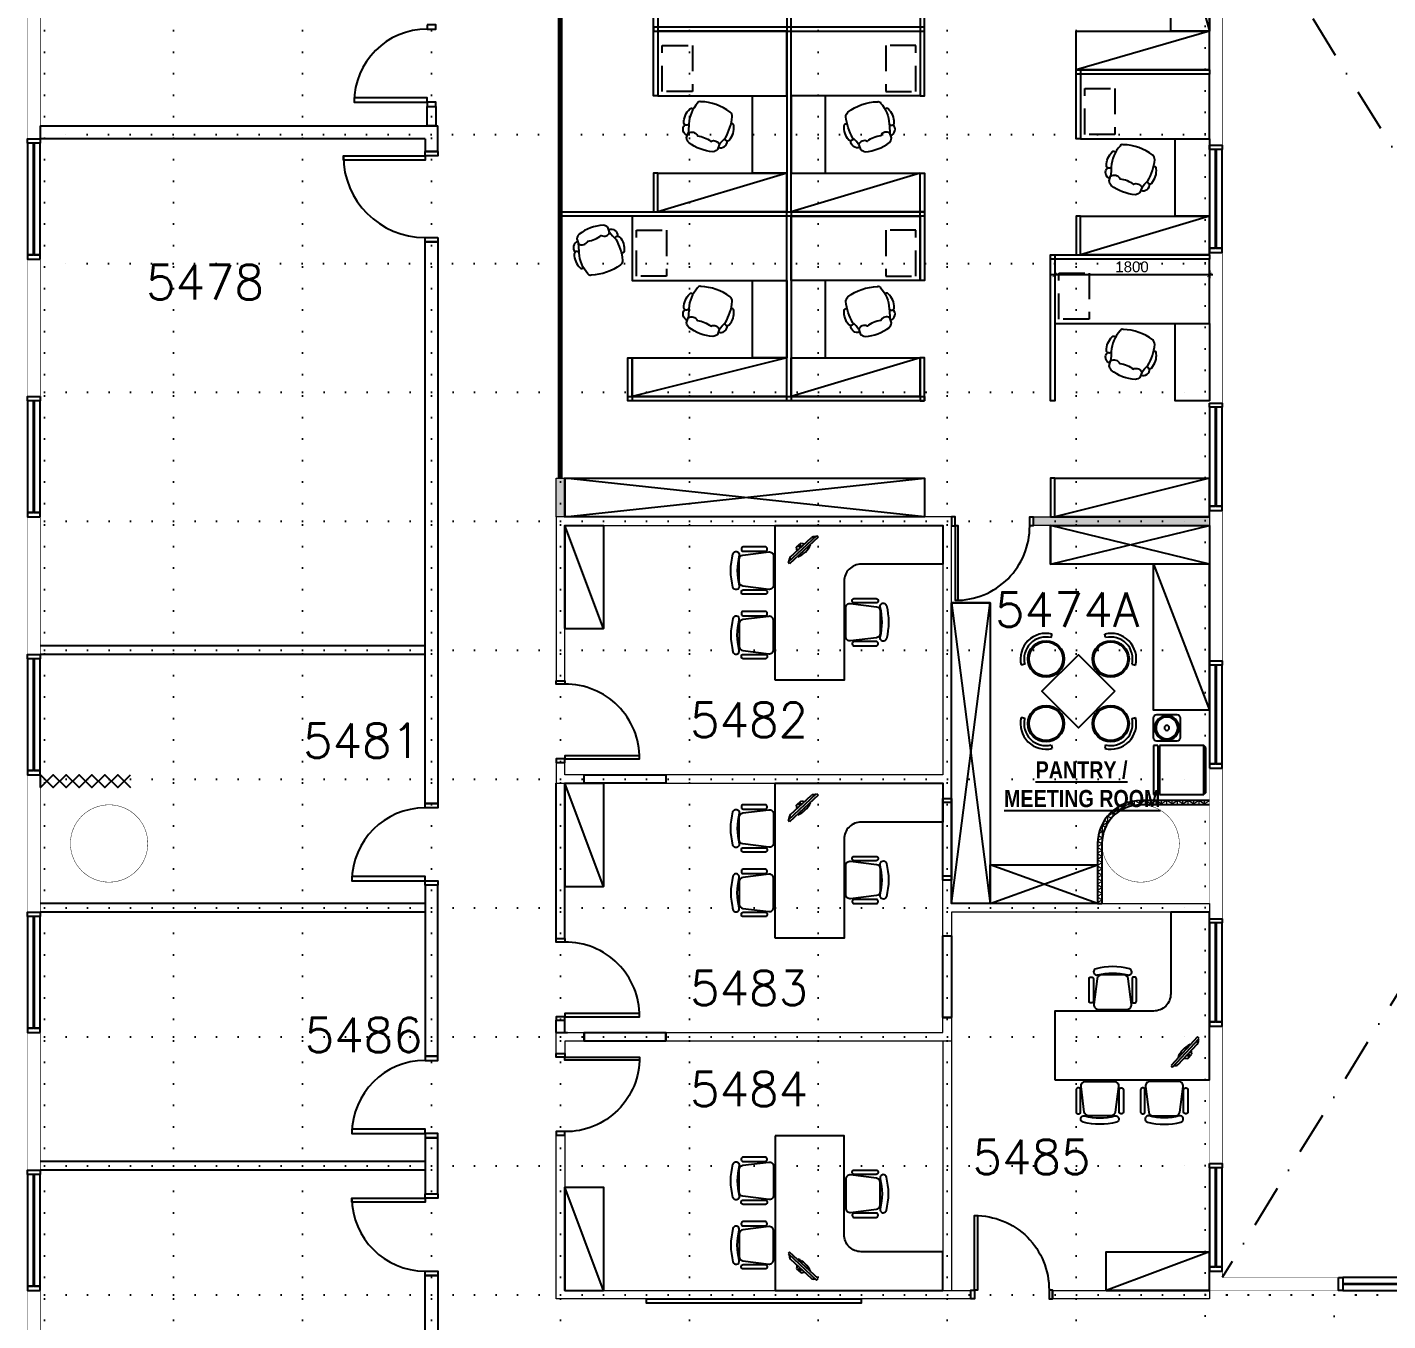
# Model space of a CAD drawing. Extents: x -68523 to 336700, y -113452 to 119396.
# Drawn here: x 89048 to 104875, y -10754 to 4298 of the extents above; entities that cross this region are included whole.
import ezdxf

# ---------------------------------------------------------------- set-up
doc = ezdxf.new("R2010")
doc.units = 0
doc.header["$LTSCALE"] = 1000
doc.header["$MEASUREMENT"] = 0
for name, pattern in [('DASHEDX2', [1.5, 1, -0.5]), ('S3144a$0$DASHDOT', [1, 0.5, -0.25, 0, -0.25]), ('S3144a$0$DOT', [0.25, 0, -0.25])]:
    doc.linetypes.add(name, pattern=pattern)
doc.layers.get('0').update_dxf_attribs({"linetype": 'CONTINUOUS'})
doc.layers.get('DEFPOINTS').update_dxf_attribs({"linetype": 'CONTINUOUS'})
for name, color, linetype in [('I-DOOR', 2, 'CONTINUOUS'), ('I-PLAN-TEXT', 7, 'CONTINUOUS'), ('I-WALL', 3, 'CONTINUOUS'), ('S3144a$0$17', 14, 'CONTINUOUS'), ('S3144a$0$20', 7, 'CONTINUOUS'), ('S3144a$0$22', 7, 'CONTINUOUS'), ('S3144a$0$23', 7, 'CONTINUOUS'), ('S3144a$0$4', 7, 'CONTINUOUS'), ('S3144a$0$6', 7, 'CONTINUOUS'), ('S3144a$0$ROOM-NO', 4, 'CONTINUOUS')]:
    doc.layers.add(name, color=color, linetype=linetype)
doc.styles.add('arial', font='arial.ttf')
doc.styles.add('Arial Narrow', font='ARIALN.TTF')
doc.styles.add('S3144a$0$STANDARD', font='SIMPLEX')
doc.dimstyles.new('1 to 75', dxfattribs={"dimscale": 50, "dimtxt": 2.5, "dimasz": 1, "dimexe": 0.8, "dimexo": 1, "dimgap": 0.6, "dimtad": 1, "dimdec": 0, "dimrnd": 5, "dimtxsty": 'arial', "dimblk": 'ARCHTICK', "dimcen": 2.5, "dimdle": 0.8, "dimclrd": 1, "dimclre": 1, "dimclrt": 2, "dimadec": 0, "dimazin": 0, "dimtfac": 1, "dimtdec": 0, "dimtix": 1, "dimtmove": 2, "dimatfit": 3, "dimfxl": 1, "dimarcsym": 0})

# ---------------------------------------------------------------- blocks, each defined once
blk = doc.blocks.new('A$C51144624')
at = {"color": 0, "linetype": 'ByBlock', "lineweight": -2, "ltscale": 0.02}
blk.add_lwpolyline([(116, 155), (-116, 155, 0.414214), (-155, 116), (-155, -116, 0.414214), (-116, -155), (116, -155, 0.414214), (155, -116), (155, 116, 0.414214)], format="xyb", close=True, dxfattribs=at)
at = {"color": 1, "linetype": 'ByBlock', "lineweight": -2, "ltscale": 0.02}
for radius in [142, 126, 28.8]:
    blk.add_circle((0, 0), radius, dxfattribs=at)
blk = doc.blocks.new('A$C7C1F0572')
at = {"color": 0, "linetype": 'ByBlock', "lineweight": -2}
for p, q in [((-285, 610), (-285, 560)), ((285, 610), (-285, 610)), ((285, 560), (-285, 560)), ((285, 540), (-285, 540)), ((-285, 540), (-285, 25)), ((-265, 560), (-265, 540)), ((265, 540), (265, 560)), ((285, 560), (285, 610)), ((285, 25), (285, 540)), ((-285, 25), (285, 25)), ((-260, 0), (260, 0))]:
    blk.add_line(p, q, dxfattribs=at)
for points in [[(-260, 0), (-285, 25)], [(260, 0), (285, 25)]]:
    blk.add_lwpolyline(points, dxfattribs=at)
blk = doc.blocks.new('A$C7F465718')
at = {"color": 0, "linetype": 'ByBlock', "ltscale": 50}
for points in [[(-40, 100), (-40, 950), (-75, 950), (-75, 100)], [(-890, 100), (-890, 0), (-930, 0), (-930, 100)], [(-40, 100), (-40, 0), (0, 0), (0, 100)]]:
    blk.add_lwpolyline(points, close=True, dxfattribs=at)
blk.add_arc((-48.75, 108.75), 841.3, 89.404077, 180.595923, dxfattribs=at)
blk = doc.blocks.new('_ARCHTICK')
at = {"color": 0, "linetype": 'ByBlock', "const_width": 0.15}
blk.add_lwpolyline([(-0.5, -0.5), (0.5, 0.5)], dxfattribs=at)
blk = doc.blocks.new('*D493')
at = {"layer": 'DEFPOINTS', "color": 0, "ltscale": 50, "transparency": 16777216}
for p in [(101000, 1516), (102800, 1516), (101000, 1416)]:
    blk.add_point(p, dxfattribs=at)
at = {"layer": 'I-PLAN-TEXT', "color": 1, "linetype": 'Continuous', "lineweight": -2, "ltscale": 50, "transparency": 16777216}
for p, q in [((101000, 1466), (101000, 1376)), ((102800, 1466), (102800, 1376)), ((102840, 1416), (100960, 1416))]:
    blk.add_line(p, q, dxfattribs=at)
at = {"layer": 'I-PLAN-TEXT', "color": 1, "lineweight": -2, "ltscale": 50, "transparency": 16777216, "xscale": 50, "yscale": 50, "zscale": 50, "rotation": 180}
blk.add_blockref('_ARCHTICK', (101000, 1416), dxfattribs=at)
at = {"layer": 'I-PLAN-TEXT', "color": 1, "lineweight": -2, "ltscale": 50, "transparency": 16777216, "xscale": 50, "yscale": 50, "zscale": 50}
blk.add_blockref('_ARCHTICK', (102800, 1416), dxfattribs=at)
at = {"layer": 'I-PLAN-TEXT', "color": 2, "ltscale": 50, "transparency": 16777216, "insert": (101900, 1509), "char_height": 125, "attachment_point": 5, "style": 'arial'}
blk.add_mtext('1800', dxfattribs=at)

msp = doc.modelspace()

# ---------------------------------------------------------------- hatches: boundary and pattern name
at = {"ltscale": 50}
h = msp.add_hatch(color=8, dxfattribs=at)
h.dxf.hatch_style = 1
h.paths.add_polyline_path([(100750, -1400), (102800, -1400), (102800, -1500), (100750, -1500)])
at = {"layer": 'I-WALL', "lineweight": 5, "true_color": 0xff0000}
h = msp.add_hatch(dxfattribs=at)
h.set_pattern_fill('NET3,_O', color=1, scale=500, angle=270)
h.set_pattern_definition([(270, (124179.675, 31168.25), (62.5, -1e-14), []), (330, (124179.675, 31168.25), (31.25, 54.12659), []), (30, (124179.675, 31168.25), (-31.25, 54.12659), [])])
h.paths.add_polyline_path([(101500, -5200), (101500, -5900), (101550, -5899.9), (101550, -5200, -0.4142136), (102000, -4750), (102800, -4750), (102800, -4700), (102000, -4700, 0.4142136)])

# ---------------------------------------------------------------- linework, layer by layer
at = {"color": 3, "lineweight": 5}
for p, q in [((98300, -1400), (98200, -1400)), ((99800, -1400), (99800, -1500)), ((95200, -3306.1), (95300, -3306.1)), ((99700, -7400), (99699.9, -7225.1)), ((99799.9, -7225.1), (99799.9, -7500)), ((95200, -7643.8), (95200, -7400)), ((95200, -7400), (95525, -7400)), ((96475, -7400), (99700, -7400)), ((95525, -7500), (95300, -7500)), ((95300, -7500), (95300, -7643.8)), ((99799.9, -7500), (96475, -7500)), ((99699.9, -7500), (99699.8, -10400)), ((99799.9, -7500), (99799.8, -10400)), ((95300, -7643.8), (95200, -7643.8)), ((95200, -10499.9), (95200, -8593.8)), ((95200, -8593.8), (95300, -8593.8)), ((95300, -8593.8), (95300, -10399.9)), ((95300, -10399.9), (100025, -10400)), ((100975, -10400.1), (102800, -10400.1)), ((102800, -10400.1), (102800, -10499.9)), ((95300, -10499.9), (95200, -10499.9)), ((99700, -10499.8), (95300, -10499.9)), ((99800, -10499.8), (99700, -10499.8)), ((100025, -10499.8), (99800, -10499.8)), ((102800, -10499.9), (100975, -10500))]:
    msp.add_line(p, q, dxfattribs=at)
at = {"color": 1, "linetype": 'ByBlock', "ltscale": 50}
for p, q in [((97898.3, -1927.8), (98231.3, -1617.7)), ((98249, -1636.7), (97916, -1946.8)), ((97928.2, -1864.4), (98166, -1643)), ((97998.1, -1752.9), (98049.7, -1704.8)), ((98014.1, -1738), (98041, -1759.4)), ((98033.8, -1719.7), (98053.2, -1748)), ((98049.7, -1704.8), (98091.3, -1712.5)), ((98154.9, -1724.3), (98160.7, -1725.4)), ((98217.3, -1630.7), (98189.8, -1632.6)), ((98231.3, -1617.7), (98249, -1636.7)), ((97912.2, -1914.8), (97916.1, -1887.5)), ((98002.8, -1794.9), (97998.1, -1752.9)), ((98010.7, -1865), (98010.1, -1859.2)), ((97916, -1946.8), (97898.3, -1927.8)), ((97898.2, -4927.7), (98231.2, -4617.7)), ((98248.9, -4636.7), (97915.9, -4946.7)), ((97928.1, -4864.4), (98165.9, -4642.9)), ((97998, -4752.8), (98049.7, -4704.8)), ((98014, -4738), (98040.9, -4759.3)), ((98033.7, -4719.7), (98053.1, -4748)), ((98049.7, -4704.8), (98091.2, -4712.5)), ((98154.8, -4724.3), (98160.6, -4725.3)), ((98217.2, -4630.6), (98189.7, -4632.6)), ((98231.2, -4617.7), (98248.9, -4636.7)), ((97912.2, -4914.7), (97916.1, -4887.4)), ((98002.8, -4794.8), (97998, -4752.8)), ((98010.6, -4865), (98010, -4859.2)), ((97915.9, -4946.7), (97898.2, -4927.7)), ((102663.3, -7450.9), (102353.3, -7783.9)), ((102372.3, -7801.6), (102682.3, -7468.6)), ((102435.6, -7771.7), (102657.1, -7533.9)), ((102575.7, -7545), (102574.7, -7539.2)), ((102682.3, -7468.6), (102663.3, -7450.9)), ((102669.4, -7482.6), (102667.4, -7510.1)), ((102435, -7689.2), (102440.8, -7689.8)), ((102505.2, -7697), (102547.2, -7701.8)), ((102562, -7685.8), (102540.7, -7658.9)), ((102547.2, -7701.8), (102595.2, -7650.1)), ((102580.3, -7666.1), (102552, -7646.7)), ((102595.2, -7650.1), (102587.5, -7608.6)), ((102353.3, -7783.9), (102372.3, -7801.6)), ((102385.3, -7787.6), (102412.6, -7783.7)), ((97915.9, -9953.3), (97898.1, -9972.3)), ((98248.9, -10263.3), (97915.9, -9953.3)), ((97898.1, -9972.3), (98231.1, -10282.3)), ((97912.1, -9985.3), (97916, -10012.6)), ((97928, -10035.6), (98165.8, -10257.1)), ((98002.7, -10105.2), (97998, -10147.2)), ((98010.6, -10035), (98009.9, -10040.8)), ((97998, -10147.2), (98049.6, -10195.2)), ((98014, -10162), (98040.8, -10140.7)), ((98033.6, -10180.3), (98053, -10152)), ((98049.6, -10195.2), (98091.1, -10187.5)), ((98154.8, -10175.7), (98160.5, -10174.7)), ((98217.2, -10269.4), (98189.7, -10267.4)), ((98231.1, -10282.3), (98248.9, -10263.3))]:
    msp.add_line(p, q, dxfattribs=at)
at = {"color": 0, "linetype": 'ByBlock', "ltscale": 50}
for p, q in [((100959.8, -2805), (100970, -2763.8)), ((101591.6, -2805), (101581.7, -2764.6)), ((100651.5, -3113.4), (100611.1, -3123.3)), ((101900, -3113.4), (101941.2, -3123.5)), ((100651.5, -3745.2), (100611.1, -3735.2)), ((101900, -3745.2), (101941.2, -3735)), ((100959.8, -4053.5), (100970, -4094.8)), ((101591.6, -4053.5), (101581.7, -4093.9))]:
    msp.add_line(p, q, dxfattribs=at)
at = {"color": 8}
for p, q in [((99699.9, -7225.1), (99799.9, -7225.1)), ((95525, -7400), (95525, -7500)), ((96475, -7500), (96475, -7400))]:
    msp.add_line(p, q, dxfattribs=at)
at = {"linetype": 'Continuous', "ltscale": 50}
for p, q in [((95200, -7400), (95333.2, -7400)), ((100025, -10500), (100025, -10400)), ((100975, -10400), (100975, -10500))]:
    msp.add_line(p, q, dxfattribs=at)
at = {"color": 0, "linetype": 'ByBlock', "ltscale": 50}
for points in [[(97935, 2150), (97935, 6250), (97885, 6250), (97885, 2150)], [(96385, 4750), (96385, 3500), (96335, 3500), (96335, 4750)], [(99435, 4750), (99435, 3500), (99485, 3500), (99485, 4750)], [(96335, 4250), (99485, 4250), (99485, 4300), (96335, 4300)], [(97885, 3500), (97885, 4250), (96385, 4250), (96385, 3500)], [(97935, 3500), (97935, 4250), (99435, 4250), (99435, 3500)], [(102800, 3750), (101250, 3750), (101250, 3800), (102800, 3800)], [(101300, 3800), (101300, 3000), (101250, 3000), (101250, 3800)], [(102800, 3000), (102800, 3750), (101300, 3750), (101300, 3000)], [(97885, 2600), (97485, 2600), (97485, 3500), (97885, 3500)], [(97935, 2600), (98335, 2600), (98335, 3500), (97935, 3500)], [(102800, 2100), (102400, 2100), (102400, 3000), (102800, 3000)], [(96385, 2150), (96385, 2600), (96335, 2600), (96335, 2150)], [(99435, 2150), (99435, 2600), (99485, 2600), (99485, 2150)], [(99485, 2100), (95235, 2100), (95235, 2150), (99485, 2150)], [(97885, 1350), (97885, 2100), (96085, 2100), (96085, 1350)], [(97885, -50), (97885, 2150), (97935, 2150), (97935, -50)], [(97935, 1350), (97935, 2100), (99435, 2100), (99435, 1350)], [(99485, 2150), (99485, 1350), (99435, 1350), (99435, 2150)], [(101300, 1650), (101300, 2100), (101250, 2100), (101250, 1650)], [(102800, 1600), (100950, 1600), (100950, 1650), (102800, 1650)], [(101000, 1650), (101000, -50), (100950, -50), (100950, 1650)], [(102800, 850), (102800, 1600), (101000, 1600), (101000, 850)], [(97885, 450), (97485, 450), (97485, 1350), (97885, 1350)], [(97935, 450), (98335, 450), (98335, 1350), (97935, 1350)], [(102800, -50), (102400, -50), (102400, 850), (102800, 850)], [(96035, -50), (96035, 450), (96085, 450), (96085, -50)], [(99485, -50), (99485, 450), (99435, 450), (99435, -50)], [(99485, -50), (96035, -50), (96035, 0), (99485, 0)], [(101000, -1400), (101000, -950), (100950, -950), (100950, -1400)], [(101700, -3429.3), (101275.7, -3853.5), (100851.5, -3429.3), (101275.7, -3005)], [(96250, -10499.9), (98750, -10499.9), (98750, -10549.9), (96250, -10549.9)]]:
    msp.add_lwpolyline(points, close=True, dxfattribs=at)
for points in [[(102800, 5850), (102800, 4250), (102350, 4250), (102350, 5850), (102800, 4250), (102800, 5850), (102350, 5850)], [(102800, 3800), (101250, 3800), (101250, 4250), (102800, 4250), (101250, 3800), (102800, 3800), (102800, 4250)], [(97885, 2150), (96385, 2150), (96385, 2600), (97885, 2600), (96385, 2150), (97885, 2150), (97885, 2600)], [(99435, 2150), (97935, 2150), (97935, 2600), (99435, 2600), (97935, 2150), (99435, 2150), (99435, 2600)], [(102800, 1650), (101300, 1650), (101300, 2100), (102800, 2100), (101300, 1650), (102800, 1650), (102800, 2100)], [(97885, 0), (96085, 0), (96085, 450), (97885, 450), (96085, 0), (97885, 0), (97885, 450)], [(99435, 0), (97935, 0), (97935, 450), (99435, 450), (97935, 0), (99435, 0), (99435, 450)], [(95300, -1400), (95300, -950), (99485, -950), (99485, -1400), (95300, -950), (95300, -1400), (99485, -950), (99485, -1400), (95300, -1400)], [(102800, -1400), (101000, -1400), (101000, -950), (102800, -950), (101000, -1400), (102800, -1400), (102800, -950)], [(95300, -2700.1), (95300, -1500.1), (95750, -1500.1), (95750, -2700.1), (95300, -1500.1), (95300, -2700.1), (95750, -2700.1)], [(100950, -1950), (100950, -1500), (102800, -1500), (102800, -1950), (100950, -1500), (100950, -1950), (102800, -1500), (102800, -1950), (100950, -1950)], [(102800, -1950), (102800, -3650), (102150, -3650), (102150, -1950), (102800, -3650), (102800, -1950), (102150, -1950)], [(99800, -2400), (100250, -2400), (100250, -5900), (99800, -5900), (100250, -2400), (99800, -2400), (100250, -5900), (99800, -5900), (99800, -2400)], [(95300, -5700), (95300, -4500), (95750, -4500), (95750, -5700), (95300, -4500), (95300, -5700), (95750, -5700)], [(100250, -5900), (100250, -5450), (101500, -5450), (101500, -5900), (100250, -5450), (100250, -5900), (101500, -5450), (101500, -5900), (100250, -5900)], [(95300, -10399.9), (95300, -9199.9), (95750, -9199.9), (95750, -10399.9), (95300, -9199.9), (95300, -10399.9), (95750, -10399.9)], [(102800, -10399.9), (101600, -10399.9), (101600, -9949.9), (102800, -9949.9), (101600, -10399.9), (102800, -10399.9), (102800, -9949.9)]]:
    msp.add_lwpolyline(points, dxfattribs=at)
at = {"color": 8, "linetype": 'DASHEDX2', "ltscale": 0.3}
for points in [[(96785, 3550), (96435, 3550), (96435, 4085), (96785, 4085)], [(99035, 3550), (99385, 3550), (99385, 4085), (99035, 4085)], [(101700, 3050), (101350, 3050), (101350, 3585), (101700, 3585)], [(96485, 1400), (96135, 1400), (96135, 1935), (96485, 1935)], [(99035, 1400), (99385, 1400), (99385, 1935), (99035, 1935)], [(101400, 900), (101050, 900), (101050, 1435), (101400, 1435)]]:
    msp.add_lwpolyline(points, close=True, dxfattribs=at)
at = {"color": 0, "linetype": 'ByBlock', "ltscale": 50}
for points in [[(96743.7, 3172.6, -0.7443455), (96686.6, 3184.4, -0.2091753), (96755.4, 3346.2, -0.6896377), (96791.6, 3338.4, -0.6896377)], [(97098.9, 2929.1, -0.0807304), (97170, 3010.2, 0.0951634), (97250, 3255.7, 0.1868374), (97225.7, 3309.6, 0.1546291), (96882.5, 3431, 0.4274247), (96845.1, 3415.1, 0.165672), (96743.7, 3172.6, -0.020853), (96736.1, 3065, -3.7945067)], [(98721.1, 2929.1, 0.0807304), (98650, 3010.2, -0.0951634), (98570, 3255.7, -0.1868374), (98594.3, 3309.6, -0.1546291), (98937.5, 3431, -0.4274247), (98974.9, 3415.1, -0.165672), (99076.3, 3172.6, 0.020853), (99083.9, 3065, 3.7945067)], [(99076.3, 3172.6, 0.7443455), (99133.4, 3184.4, 0.2091753), (99064.6, 3346.2, 0.6896377), (99028.4, 3338.4, 0.6896377)], [(97162.4, 3003.8, 0.6359515), (97214.1, 2984.4, 0.2091753), (97267.3, 3152, 0.7342152), (97233.1, 3168)], [(98657.6, 3003.8, -0.6359515), (98605.9, 2984.4, -0.2091753), (98552.7, 3152, -0.7342152), (98586.9, 3168)], [(96726.6, 3036.9, -0.5345668), (96698.6, 3162.7, 0.6083558)], [(99093.4, 3036.9, 0.5345668), (99121.4, 3162.7, -0.6083558)], [(97087.6, 2898.6, 0.5345668), (97190.8, 2975.8, -0.6083558)], [(98732.4, 2898.6, -0.5345668), (98629.2, 2975.8, 0.6083558)], [(101658.7, 2672.6, -0.7443455), (101601.6, 2684.4, -0.2091753), (101670.4, 2846.2, -0.6896377), (101706.6, 2838.4, -0.6896377)], [(102013.9, 2429.1, -0.0807304), (102085, 2510.2, 0.0951634), (102165, 2755.7, 0.1868374), (102140.7, 2809.6, 0.1546291), (101797.5, 2931, 0.4274247), (101760.1, 2915.1, 0.165672), (101658.7, 2672.6, -0.020853), (101651.1, 2565, -3.7945067)], [(101641.6, 2536.9, -0.5345668), (101613.6, 2662.7, 0.6083558)], [(102077.4, 2503.8, 0.6359515), (102129.1, 2484.4, 0.2091753), (102182.3, 2652, 0.7342152), (102148.1, 2668)], [(102002.6, 2398.6, 0.5345668), (102105.8, 2475.8, -0.6083558)], [(95823, 1914.5, 0.0807304), (95894.2, 1833.4, -0.0951634), (95974.2, 1587.9, -0.1868374), (95949.9, 1534, -0.1546291), (95606.6, 1412.6, -0.4274247), (95569.3, 1428.5, -0.165672), (95467.9, 1671, 0.020853), (95460.2, 1778.7, 3.7945067)], [(95811.7, 1945.1, -0.5345668), (95915, 1867.9, 0.6083558)], [(95450.8, 1806.8, 0.5345668), (95422.8, 1680.9, -0.6083558)], [(95886.6, 1839.8, -0.6359515), (95938.3, 1859.3, -0.2091753), (95991.4, 1691.6, -0.7342152), (95957.3, 1675.6)], [(95467.9, 1671, 0.7443455), (95410.7, 1659.2, 0.2091753), (95479.6, 1497.4, 0.6896377), (95515.8, 1505.2, 0.6896377)], [(97098.9, 779.1, -0.0807304), (97170, 860.2, 0.0951634), (97250, 1105.7, 0.1868374), (97225.7, 1159.6, 0.1546291), (96882.5, 1281, 0.4274247), (96845.1, 1265.1, 0.165672), (96743.7, 1022.6, -0.020853), (96736.1, 915, -3.7945067)], [(98721.1, 779.1, 0.0807304), (98650, 860.2, -0.0951634), (98570, 1105.7, -0.1868374), (98594.3, 1159.6, -0.1546291), (98937.5, 1281, -0.4274247), (98974.9, 1265.1, -0.165672), (99076.3, 1022.6, 0.020853), (99083.9, 915, 3.7945067)], [(96743.7, 1022.6, -0.7443455), (96686.6, 1034.4, -0.2091753), (96755.4, 1196.2, -0.6896377), (96791.6, 1188.4, -0.6896377)], [(99076.3, 1022.6, 0.7443455), (99133.4, 1034.4, 0.2091753), (99064.6, 1196.2, 0.6896377), (99028.4, 1188.4, 0.6896377)], [(96726.6, 886.9, -0.5345668), (96698.6, 1012.7, 0.6083558)], [(97162.4, 853.8, 0.6359515), (97214.1, 834.4, 0.2091753), (97267.3, 1002, 0.7342152), (97233.1, 1018)], [(98657.6, 853.8, -0.6359515), (98605.9, 834.4, -0.2091753), (98552.7, 1002, -0.7342152), (98586.9, 1018)], [(99093.4, 886.9, 0.5345668), (99121.4, 1012.7, -0.6083558)], [(97087.6, 748.6, 0.5345668), (97190.8, 825.8, -0.6083558)], [(98732.4, 748.6, -0.5345668), (98629.2, 825.8, 0.6083558)], [(101658.7, 522.6, -0.7443455), (101601.6, 534.4, -0.2091753), (101670.4, 696.2, -0.6896377), (101706.6, 688.4, -0.6896377)], [(102013.9, 279.1, -0.0807304), (102085, 360.2, 0.0951634), (102165, 605.7, 0.1868374), (102140.7, 659.6, 0.1546291), (101797.5, 781, 0.4274247), (101760.1, 765.1, 0.165672), (101658.7, 522.6, -0.020853), (101651.1, 415, -3.7945067)], [(101641.6, 386.9, -0.5345668), (101613.6, 512.7, 0.6083558)], [(102077.4, 353.8, 0.6359515), (102129.1, 334.4, 0.2091753), (102182.3, 502, 0.7342152), (102148.1, 518)], [(102002.6, 248.6, 0.5345668), (102105.8, 325.8, -0.6083558)]]:
    msp.add_lwpolyline(points, format="xyb", dxfattribs=at)
for points in [[(97098.9, 2929.1), (97077.3, 2873.1, -0.1175983), (97024.5, 2849.3, -0.1498732), (96742.6, 2955.4, -0.1213106), (96717.2, 3008.8), (96736.1, 3065, -0.4634581), (96844, 3034.6, -0.1328912), (97001.5, 2969.3, -0.4886093), (97098.9, 2929.1)], [(98721.1, 2929.1), (98742.7, 2873.1, 0.1175983), (98795.5, 2849.3, 0.1498732), (99077.4, 2955.4, 0.1213106), (99102.8, 3008.8), (99083.9, 3065, 0.4634581), (98976, 3034.6, 0.1328912), (98818.5, 2969.3, 0.4886093), (98721.1, 2929.1)], [(102013.9, 2429.1), (101992.3, 2373.1, -0.1175983), (101939.5, 2349.3, -0.1498732), (101657.6, 2455.4, -0.1213106), (101632.2, 2508.8), (101651.1, 2565, -0.4634581), (101759, 2534.6, -0.1328912), (101916.5, 2469.3, -0.4886093), (102013.9, 2429.1)], [(95823, 1914.5), (95801.4, 1970.6, 0.1175983), (95748.7, 1994.4, 0.1498732), (95466.8, 1888.3, 0.1213106), (95441.4, 1834.9), (95460.2, 1778.7, 0.4634581), (95568.1, 1809, 0.1328912), (95725.7, 1874.4, 0.4886093), (95823, 1914.5)], [(97098.9, 779.1), (97077.3, 723.1, -0.1175983), (97024.5, 699.3, -0.1498732), (96742.6, 805.4, -0.1213106), (96717.2, 858.8), (96736.1, 915, -0.4634581), (96844, 884.6, -0.1328912), (97001.5, 819.3, -0.4886093), (97098.9, 779.1)], [(98721.1, 779.1), (98742.7, 723.1, 0.1175983), (98795.5, 699.3, 0.1498732), (99077.4, 805.4, 0.1213106), (99102.8, 858.8), (99083.9, 915, 0.4634581), (98976, 884.6, 0.1328912), (98818.5, 819.3, 0.4886093), (98721.1, 779.1)], [(102013.9, 279.1), (101992.3, 223.1, -0.1175983), (101939.5, 199.3, -0.1498732), (101657.6, 305.4, -0.1213106), (101632.2, 358.8), (101651.1, 415, -0.4634581), (101759, 384.6, -0.1328912), (101916.5, 319.3, -0.4886093), (102013.9, 279.1)], [(97750, -3300), (97750, -1500), (99700, -1500), (99700, -1950), (98750, -1950, 0.4142136), (98550, -2150), (98550, -3300)], [(97330, -2200, -1), (97257.4, -2218.8, -0.1270167), (97257.4, -1831.3, -1), (97330, -1850, 0.1270167)], [(97330, -2155.9), (97330, -1894.2, -0.3782425), (97373.8, -1844.6), (97673.8, -1807.1, -0.4511235), (97730, -1856.7), (97730, -2193.4, -0.4511235), (97673.8, -2243), (97373.8, -2205.5, -0.3782425)], [(97355, -1770), (97355, -1780, 0.4142136), (97375, -1800), (97635, -1800, 0.4142136), (97655, -1780), (97655, -1770, 0.4142136), (97635, -1750), (97375, -1750, 0.4142136)], [(97355, -2280), (97355, -2270, -0.4142136), (97375, -2250), (97635, -2250, -0.4142136), (97655, -2270), (97655, -2280, -0.4142136), (97635, -2300), (97375, -2300, -0.4142136)], [(98945, -2370), (98945, -2380, -0.4142136), (98925, -2400), (98665, -2400, -0.4142136), (98645, -2380), (98645, -2370, -0.4142136), (98665, -2350), (98925, -2350, -0.4142136)], [(97355, -2520), (97355, -2530, 0.4142136), (97375, -2550), (97635, -2550, 0.4142136), (97655, -2530), (97655, -2520, 0.4142136), (97635, -2500), (97375, -2500, 0.4142136)], [(98970, -2494.2), (98970, -2755.9, -0.3782425), (98926.2, -2805.5), (98626.2, -2843, -0.4511235), (98570, -2793.4), (98570, -2456.7, -0.4511235), (98626.2, -2407.1), (98926.2, -2444.6, -0.3782425)], [(98970, -2450, -1), (99042.6, -2431.3, -0.1270167), (99042.6, -2818.8, -1), (98970, -2800, 0.1270167)], [(97330, -2600, 1), (97257.4, -2581.3, 0.1270167), (97257.4, -2968.8, 1), (97330, -2950, -0.1270167)], [(97330, -2644.2), (97330, -2905.9, 0.3782425), (97373.8, -2955.5), (97673.8, -2993, 0.4511235), (97730, -2943.4), (97730, -2606.7, 0.4511235), (97673.8, -2557.1), (97373.8, -2594.6, 0.3782425)], [(97355, -3030), (97355, -3020, -0.4142136), (97375, -3000), (97635, -3000, -0.4142136), (97655, -3020), (97655, -3030, -0.4142136), (97635, -3050), (97375, -3050, -0.4142136)], [(98945, -2880), (98945, -2870, 0.4142136), (98925, -2850), (98665, -2850, 0.4142136), (98645, -2870), (98645, -2880, 0.4142136), (98665, -2900), (98925, -2900, 0.4142136)], [(97749.9, -6300), (97749.9, -4500), (99699.9, -4500), (99699.9, -4950), (98749.9, -4950, 0.4142136), (98549.9, -5150), (98549.9, -6300)], [(97329.9, -5200, -1), (97257.3, -5218.8, -0.1270167), (97257.3, -4831.2, -1), (97329.9, -4850, 0.1270167)], [(97329.9, -5155.9), (97329.9, -4894.1, -0.3782425), (97373.7, -4844.5), (97673.7, -4807, -0.4511235), (97729.9, -4856.6), (97729.9, -5193.4, -0.4511235), (97673.7, -5243), (97373.7, -5205.5, -0.3782425)], [(97354.9, -4770), (97354.9, -4780, 0.4142136), (97374.9, -4800), (97634.9, -4800, 0.4142136), (97654.9, -4780), (97654.9, -4770, 0.4142136), (97634.9, -4750), (97374.9, -4750, 0.4142136)], [(97354.9, -5280), (97354.9, -5270, -0.4142136), (97374.9, -5250), (97634.9, -5250, -0.4142136), (97654.9, -5270), (97654.9, -5280, -0.4142136), (97634.9, -5300), (97374.9, -5300, -0.4142136)], [(98944.9, -5370), (98944.9, -5380, -0.4142136), (98924.9, -5400), (98664.9, -5400, -0.4142136), (98644.9, -5380), (98644.9, -5370, -0.4142136), (98664.9, -5350), (98924.9, -5350, -0.4142136)], [(97354.9, -5520), (97354.9, -5530, 0.4142136), (97374.9, -5550), (97634.9, -5550, 0.4142136), (97654.9, -5530), (97654.9, -5520, 0.4142136), (97634.9, -5500), (97374.9, -5500, 0.4142136)], [(98969.9, -5494.1), (98969.9, -5755.9, -0.3782425), (98926.1, -5805.5), (98626.1, -5843, -0.4511235), (98569.9, -5793.4), (98569.9, -5456.6, -0.4511235), (98626.1, -5407), (98926.1, -5444.5, -0.3782425)], [(98969.9, -5450, -1), (99042.5, -5431.2, -0.1270167), (99042.5, -5818.8, -1), (98969.9, -5800, 0.1270167)], [(97329.9, -5600, 1), (97257.3, -5581.2, 0.1270167), (97257.3, -5968.8, 1), (97329.9, -5950, -0.1270167)], [(97329.9, -5644.1), (97329.9, -5905.9, 0.3782425), (97373.7, -5955.5), (97673.7, -5993, 0.4511235), (97729.9, -5943.4), (97729.9, -5606.6, 0.4511235), (97673.7, -5557), (97373.7, -5594.5, 0.3782425)], [(98944.9, -5880), (98944.9, -5870, 0.4142136), (98924.9, -5850), (98664.9, -5850, 0.4142136), (98644.9, -5870), (98644.9, -5880, 0.4142136), (98664.9, -5900), (98924.9, -5900, 0.4142136)], [(97354.9, -6030), (97354.9, -6020, -0.4142136), (97374.9, -6000), (97634.9, -6000, -0.4142136), (97654.9, -6020), (97654.9, -6030, -0.4142136), (97634.9, -6050), (97374.9, -6050, -0.4142136)], [(101000, -7949.9), (102800, -7949.9), (102800, -5999.9), (102350, -5999.9), (102350, -6949.9, -0.4142136), (102150, -7149.9), (101000, -7149.9)], [(101850, -6729.9, 1), (101868.8, -6657.3, 0.1270167), (101481.2, -6657.3, 1), (101500, -6729.9, -0.1270167)], [(101420, -6754.9), (101430, -6754.9, -0.4142136), (101450, -6774.9), (101450, -7034.9, -0.4142136), (101430, -7054.9), (101420, -7054.9, -0.4142136), (101400, -7034.9), (101400, -6774.9, -0.4142136)], [(101805.9, -6729.9), (101544.1, -6729.9, 0.3782425), (101494.5, -6773.7), (101457, -7073.7, 0.4511235), (101506.6, -7129.9), (101843.4, -7129.9, 0.4511235), (101893, -7073.7), (101855.5, -6773.7, 0.3782425)], [(101930, -6754.9), (101920, -6754.9, 0.4142136), (101900, -6774.9), (101900, -7034.9, 0.4142136), (101920, -7054.9), (101930, -7054.9, 0.4142136), (101950, -7034.9), (101950, -6774.9, 0.4142136)], [(101270, -8344.9), (101280, -8344.9, 0.4142136), (101300, -8324.9), (101300, -8064.9, 0.4142136), (101280, -8044.9), (101270, -8044.9, 0.4142136), (101250, -8064.9), (101250, -8324.9, 0.4142136)], [(101655.9, -8369.9), (101394.1, -8369.9, -0.3782425), (101344.5, -8326.1), (101307, -8026.1, -0.4511235), (101356.6, -7969.9), (101693.4, -7969.9, -0.4511235), (101743, -8026.1), (101705.5, -8326.1, -0.3782425)], [(101780, -8344.9), (101770, -8344.9, -0.4142136), (101750, -8324.9), (101750, -8064.9, -0.4142136), (101770, -8044.9), (101780, -8044.9, -0.4142136), (101800, -8064.9), (101800, -8324.9, -0.4142136)], [(102020, -8344.9), (102030, -8344.9, 0.4142136), (102050, -8324.9), (102050, -8064.9, 0.4142136), (102030, -8044.9), (102020, -8044.9, 0.4142136), (102000, -8064.9), (102000, -8324.9, 0.4142136)], [(102144.1, -8369.9), (102405.9, -8369.9, 0.3782425), (102455.5, -8326.1), (102493, -8026.1, 0.4511235), (102443.4, -7969.9), (102106.6, -7969.9, 0.4511235), (102057, -8026.1), (102094.5, -8326.1, 0.3782425)], [(102530, -8344.9), (102520, -8344.9, -0.4142136), (102500, -8324.9), (102500, -8064.9, -0.4142136), (102520, -8044.9), (102530, -8044.9, -0.4142136), (102550, -8064.9), (102550, -8324.9, -0.4142136)], [(101700, -8369.9, -1), (101718.8, -8442.5, -0.1270167), (101331.2, -8442.5, -1), (101350, -8369.9, 0.1270167)], [(102100, -8369.9, 1), (102081.2, -8442.5, 0.1270167), (102468.8, -8442.5, 1), (102450, -8369.9, -0.1270167)], [(97749.8, -8600), (97749.8, -10400), (99699.8, -10400), (99699.8, -9950), (98749.8, -9950, -0.4142136), (98549.8, -9750), (98549.8, -8600)], [(97354.8, -8870), (97354.8, -8880, 0.4142136), (97374.8, -8900), (97634.8, -8900, 0.4142136), (97654.8, -8880), (97654.8, -8870, 0.4142136), (97634.8, -8850), (97374.8, -8850, 0.4142136)], [(97329.8, -9300, -1), (97257.2, -9318.7, -0.1270167), (97257.2, -8931.2, -1), (97329.8, -8950, 0.1270167)], [(97329.8, -9255.9), (97329.8, -8994.1, -0.3782425), (97373.6, -8944.5), (97673.6, -8907, -0.4511235), (97729.8, -8956.6), (97729.8, -9293.4, -0.4511235), (97673.6, -9343), (97373.6, -9305.5, -0.3782425)], [(98944.8, -9020), (98944.8, -9030, -0.4142136), (98924.8, -9050), (98664.8, -9050, -0.4142136), (98644.8, -9030), (98644.8, -9020, -0.4142136), (98664.8, -9000), (98924.8, -9000, -0.4142136)], [(98969.8, -9405.9), (98969.8, -9144.1, 0.3782425), (98926, -9094.5), (98626, -9057, 0.4511235), (98569.8, -9106.6), (98569.8, -9443.4, 0.4511235), (98626, -9493), (98926, -9455.5, 0.3782425)], [(98969.8, -9450, 1), (99042.5, -9468.7, 0.1270167), (99042.5, -9081.2, 1), (98969.8, -9100, -0.1270167)], [(97354.8, -9380), (97354.8, -9370, -0.4142136), (97374.8, -9350), (97634.8, -9350, -0.4142136), (97654.8, -9370), (97654.8, -9380, -0.4142136), (97634.8, -9400), (97374.8, -9400, -0.4142136)], [(97329.8, -9700, 1), (97257.2, -9681.2, 0.1270167), (97257.2, -10068.7, 1), (97329.8, -10050, -0.1270167)], [(97354.8, -9620), (97354.8, -9630, 0.4142136), (97374.8, -9650), (97634.8, -9650, 0.4142136), (97654.8, -9630), (97654.8, -9620, 0.4142136), (97634.8, -9600), (97374.8, -9600, 0.4142136)], [(98944.8, -9530), (98944.8, -9520, 0.4142136), (98924.8, -9500), (98664.8, -9500, 0.4142136), (98644.8, -9520), (98644.8, -9530, 0.4142136), (98664.8, -9550), (98924.8, -9550, 0.4142136)], [(97329.8, -9744.1), (97329.8, -10005.9, 0.3782425), (97373.6, -10055.5), (97673.6, -10093, 0.4511235), (97729.8, -10043.4), (97729.8, -9706.6, 0.4511235), (97673.6, -9657), (97373.6, -9694.5, 0.3782425)], [(97354.8, -10130), (97354.8, -10120, -0.4142136), (97374.8, -10100), (97634.8, -10100, -0.4142136), (97654.8, -10120), (97654.8, -10130, -0.4142136), (97634.8, -10150), (97374.8, -10150, -0.4142136)]]:
    msp.add_lwpolyline(points, format="xyb", close=True, dxfattribs=at)
at = {"color": 3, "lineweight": 5}
for points in [[(95200, -1400.1), (95200, -950.1), (95300, -950.1), (95300, -1400.1)], [(98200, -1400), (95200, -1400.1), (95200, -3306.1)], [(99800, -1400), (98300, -1400)], [(95300, -3306.1), (95300, -1500.1), (99700, -1500), (99700, -4400), (96475, -4400), (96475, -4500), (99700, -4500), (99699.9, -4674.9), (99799.9, -4674.9), (99800, -1500), (99800, -1500)], [(95200, -4256.1), (95200, -4500), (95525, -4500), (95525, -4400), (95300, -4400), (95300, -4256.1), (95200, -4256.1)]]:
    msp.add_lwpolyline(points, dxfattribs=at)
for points in [[(100750, -1400), (102800, -1400), (102800, -1500), (100750, -1500)], [(99699.9, -5624.9), (99799.9, -5624.9), (99800, -5899.9), (102799.9, -5899.9), (102799.9, -5999.9), (99799.9, -5999.9), (99799.9, -6274.9), (99699.9, -6274.9)]]:
    msp.add_lwpolyline(points, close=True, dxfattribs=at)
at = {"color": 8}
for points in [[(99799.9, -4674.9), (99799.9, -4724.9), (99699.9, -4724.9), (99699.9, -4674.9)], [(99799.9, -5574.9), (99799.9, -5624.9), (99699.9, -5624.9), (99699.9, -5574.9)]]:
    msp.add_lwpolyline(points, close=True, dxfattribs=at)
at = {"color": 1, "linetype": 'ByBlock', "ltscale": 50}
for centre in [(98031.5, -1736.3), (98031.4, -4736.3), (102563.7, -7668.4), (98031.4, -10163.7)]:
    msp.add_circle(centre, 6.31, dxfattribs=at)
at = {"color": 0, "linetype": 'ByBlock', "ltscale": 50}
for centre, radius in [((100899.2, -3052.7), 212.5), ((101652.3, -3052.7), 212.5), ((100899.2, -3052.7), 197.5), ((101652.3, -3052.7), 197.5), ((100899.2, -3805.8), 212.5), ((100899.2, -3805.8), 197.5), ((101652.3, -3805.8), 212.5), ((101652.3, -3805.8), 197.5)]:
    msp.add_circle(centre, radius, dxfattribs=at)
at = {"color": 1, "linetype": 'ByBlock', "ltscale": 50}
for centre, radius, start, end in [((97915.1, -1612), 270.5, 290.70621, 335.2101), ((98192.5, -1671.5), 39, 94.02417, 132.95815), ((97954.7, -1893), 39, 132.95815, 171.89214), ((97915, -4611.9), 270.5, 290.70621, 335.2101), ((98192.5, -4671.5), 39, 94.02417, 132.95815), ((97954.7, -4892.9), 39, 132.95815, 171.89214), ((102688.1, -7784.8), 270.5, 114.7899, 159.29379), ((102628.5, -7507.3), 39, 317.04185, 355.97583), ((102407.1, -7745.1), 39, 278.10786, 317.04185), ((97954.6, -10007.1), 39, 188.10786, 227.04185), ((97914.9, -10288.1), 270.5, 24.7899, 69.29379), ((98192.4, -10228.5), 39, 227.04185, 265.97583)]:
    msp.add_arc(centre, radius, start, end, dxfattribs=at)
at = {"color": 0, "linetype": 'ByBlock', "ltscale": 50}
for centre, radius, start, end in [((100899.2, -3052.7), 297.5, 76.24134, 193.59449), ((100899.2, -3052.7), 255, 76.24134, 193.75866), ((101652.3, -3052.7), 297.5, 346.24134, 103.59449), ((101652.3, -3052.7), 255, 346.24134, 103.75866), ((100899.2, -3805.8), 297.5, 166.40551, 283.75866), ((100899.2, -3805.8), 255, 166.24134, 283.75866), ((101652.3, -3805.8), 297.5, 256.40551, 13.75866), ((101652.3, -3805.8), 255, 256.24134, 13.75866)]:
    msp.add_arc(centre, radius, start, end, dxfattribs=at)
at = {"color": 8, "ltscale": 50}
msp.add_solid([(95300, -950.1), (95200, -950.1), (95300, -1400.1), (95200, -1400.1)], dxfattribs=at)
at = {"layer": 'I-WALL', "ltscale": 50}
for p, q in [((95232.5, -950.1), (95232.5, 9067.6)), ((95267.5, -950.1), (95267.5, 9032.6)), ((95199.9, -6306.8), (95199.9, -4499.8)), ((95299.9, -6306.8), (95299.9, -4499.8)), ((101500, -5900), (101550, -5899.9)), ((95199.9, -6306.8), (95299.9, -6306.8)), ((95199.9, -7400.8), (95199.9, -7256.8)), ((95199.9, -7256.8), (95299.9, -7256.8)), ((95299.9, -7400.8), (95299.9, -7256.8)), ((95199.9, -7400.8), (95299.9, -7400.8))]:
    msp.add_line(p, q, dxfattribs=at)
at = {"layer": 'I-WALL', "color": 5, "lineweight": 5, "ltscale": 50, "true_color": 0x1616e9}
for p, q in [((95242.5, -950.1), (95242.5, 9057.6)), ((95250, -950.1), (95250, 9050.1)), ((95257.5, -950.1), (95257.5, 9042.6))]:
    msp.add_line(p, q, dxfattribs=at)
at = {"layer": 'I-WALL', "ltscale": 50}
for points in [[(96475, -4500), (95525, -4500), (95525, -4400), (96475, -4400)], [(99799.9, -4674.9), (99799.9, -5624.9), (99699.9, -5624.9), (99699.9, -4674.9)], [(99799.9, -6274.9), (99799.9, -7224.9), (99699.9, -7224.9), (99699.9, -6274.9)], [(96475, -7500), (95525, -7500), (95525, -7400), (96475, -7400)]]:
    msp.add_lwpolyline(points, close=True, dxfattribs=at)
for points in [[(102800, -4700), (102000, -4700, 0.4142136), (101500, -5200), (101500, -5900)], [(102800, -4750), (102000, -4750, 0.4142136), (101550, -5200), (101550, -5899.9)]]:
    msp.add_lwpolyline(points, format="xyb", dxfattribs=at)
at = {"layer": 'S3144a$0$17', "color": 14, "linetype": 'Continuous'}
for p, q in [((89200.5, 3150.1), (93825, 3150.1)), ((93825, 2850.1), (93825, 3150.1)), ((93675, 3000.1), (89200.5, 3000.1)), ((93675, 3000.1), (93675, 2850.1)), ((93825, 2850.1), (93675, 2850.1)), ((93675, 1800.1), (93825, 1800.1)), ((93675, -2900), (89200, -2900)), ((93675, -3000), (89200, -3000)), ((93675, -5900), (89200, -5900)), ((93675, -6000), (89200, -6000)), ((93675, -8900), (89200, -8900)), ((93675, -9000), (89200, -9000))]:
    msp.add_line(p, q, dxfattribs=at)
for points in [[(93700, 4325.1), (93700, 4275.1), (93800, 4275.1), (93800, 4325.1)], [(93700, 3425.1), (93700, 3475.1), (92850, 3475.1), (92850, 3425.1)], [(93700, 3425.1), (93700, 3375.1), (93800, 3375.1), (93800, 3425.1)], [(93700, 3375.1), (93800, 3375.1), (93800, 3150.1), (93700, 3150.1)], [(93825, 2850.1), (93825, 2800.1), (93675, 2800.1), (93675, 2850.1)], [(93675, 2800.1), (93675, 2750.1), (92725, 2750.1), (92725, 2800.1)], [(93825, 1850.1), (93825, 1800.1), (93675, 1800.1), (93675, 1850.1)], [(93675.1, -4785.7), (93675.1, -4735.7), (93825, -4735.7), (93825, -4785.7)], [(93675.1, -5635.7), (93675.1, -5585.7), (92825.1, -5585.7), (92825.1, -5635.7)], [(93675.1, -5685.7), (93675.1, -5635.7), (93825, -5635.7), (93825, -5685.7)], [(93675.1, -7675), (93675.1, -7725), (93825, -7725), (93825, -7675)], [(93675.1, -8575), (93675.1, -8525), (92825.1, -8525), (92825.1, -8575)], [(93675.1, -8575), (93675.1, -8625), (93825, -8625), (93825, -8575)], [(93675.1, -9325), (93675.1, -9375), (92825.1, -9375), (92825.1, -9325)], [(93675.1, -9325), (93675.1, -9275), (93825, -9275), (93825, -9325)], [(93675, -10225), (93825, -10225), (93825, -11850), (93675, -11850)], [(93675.1, -10225), (93675.1, -10175), (93825, -10175), (93825, -10225)]]:
    msp.add_lwpolyline(points, close=True, dxfattribs=at)
for points in [[(93675, -4735.7), (93675, 1800.1), (93825, 1800.1), (93825, -4735.7), (93675.1, -4735.7)], [(93675, -5685.7), (93675.1, -7675), (93825, -7675), (93825, -5685.7), (93675.1, -5685.7)], [(93675.1, -8625), (93675, -9275), (93825, -9275), (93825, -8625), (93675.1, -8625)]]:
    msp.add_lwpolyline(points, dxfattribs=at)
for centre, radius, start, end in [((93700, 3425.1), 850, 90, 180), ((93675, 2800.1), 950, 180, 270), ((93675.1, -5635.7), 850, 90, 180), ((93675.1, -8575), 850, 90, 180), ((93675.1, -9325), 850, 180, 270)]:
    msp.add_arc(centre, radius, start, end, dxfattribs=at)
at = {"layer": 'S3144a$0$20', "color": 10, "linetype": 'S3144a$0$DASHDOT'}
for p, q in [((102950.1, 6100.1), (113051.1, -10249.9)), ((113051.1, 6100.1), (102950.1, -10249.9))]:
    msp.add_line(p, q, dxfattribs=at)
at = {"layer": 'S3144a$0$20', "color": 14, "linetype": 'Continuous'}
for p, q in [((89200.5, 3000.1), (89200.5, 3150.1)), ((89200.5, -4549.9), (89200.5, -4399.9))]:
    msp.add_line(p, q, dxfattribs=at)
at = {"layer": 'S3144a$0$20', "color": 3, "linetype": 'Continuous', "const_width": 5}
for points in [[(89050, 2999.9), (89050, 4599.9), (89200, 4599.9), (89200, 2999.9)], [(102800, 2925), (102950, 2925), (102950, 4675), (102800, 4675)], [(89050, -0.1), (89050, 1599.9), (89200, 1599.9), (89200, -0.1)], [(102800, -74.9), (102950, -74.9), (102950, 1675.1), (102800, 1675.1)], [(89050.1, -2999.6), (89050.1, -1399.6), (89200.1, -1399.6), (89200.1, -2999.6)], [(102800, -3074.9), (102950, -3074.9), (102950, -1324.9), (102800, -1324.9)], [(89050.1, -5999.6), (89050.1, -4399.6), (89200.1, -4399.6), (89200.1, -5999.6)], [(102800, -6074.9), (102950, -6074.9), (102950, -4324.9), (102800, -4324.9)], [(89050.1, -8999.6), (89050.1, -7399.6), (89200.1, -7399.6), (89200.1, -8999.6)], [(102800.2, -8924.9), (102950.2, -8924.9), (102950, -7324.9), (102800, -7324.9)], [(104300.2, -10400), (102799.7, -10400), (102799.7, -10249.9), (102799.7, -10174.9), (102950.2, -10174.9), (102950.2, -10249.9), (104300.2, -10249.9)], [(89050.1, -10399.6), (89050.1, -11999.6), (89200.2, -11999.6), (89200.2, -10399.6)]]:
    msp.add_lwpolyline(points, close=True, dxfattribs=at)
at = {"layer": 'S3144a$0$22', "color": 14, "linetype": 'Continuous'}
for points in [[(89200.5, -4549.9), (89350.5, -4399.9), (89500.5, -4549.9), (89650.5, -4399.9), (89800.5, -4549.9), (89950.5, -4399.9), (90100.5, -4549.9), (90250.5, -4399.9)], [(89200.5, -4399.9), (89350.5, -4549.9), (89500.5, -4399.9), (89650.5, -4549.9), (89800.5, -4399.9), (89950.5, -4549.9), (90100.5, -4399.9), (90250.5, -4549.9)]]:
    msp.add_lwpolyline(points, dxfattribs=at)
at = {"layer": 'S3144a$0$23', "color": 10, "linetype": 'Continuous'}
for points in [[(89200, 2999.9), (89200, 2949.9), (89050, 2949.9), (89050, 2999.9)], [(89120, 1649.9), (89120, 2949.9), (89050, 2949.9), (89050, 1649.9)], [(89200, 1649.9), (89200, 2949.9), (89130, 2949.9), (89130, 1649.9)], [(102800, 2925), (102950, 2925), (102950, 2875), (102800, 2875)], [(102800, 1725.1), (102870, 1725.1), (102870, 2875), (102800, 2875)], [(102880, 1725.1), (102950, 1725.1), (102950, 2875), (102880, 2875)], [(89200, 1599.9), (89200, 1649.9), (89050, 1649.9), (89050, 1599.9)], [(102800, 1675.1), (102950, 1675.1), (102950, 1725.1), (102800, 1725.1)], [(89200, -0.1), (89200, -50.1), (89050, -50.1), (89050, -0.1)], [(89120, -1350.1), (89120, -50.1), (89050, -50.1), (89050, -1350.1)], [(89200, -1350.1), (89200, -50.1), (89130, -50.1), (89130, -1350.1)], [(102800, -74.9), (102950, -74.9), (102950, -124.9), (102800, -124.9)], [(102800, -1274.9), (102870, -1274.9), (102870, -124.9), (102800, -124.9)], [(102880, -1274.9), (102950, -1274.9), (102950, -124.9), (102880, -124.9)], [(89200, -1400.1), (89200, -1350.1), (89050, -1350.1), (89050, -1400.1)], [(102800, -1324.9), (102950, -1324.9), (102950, -1274.9), (102800, -1274.9)], [(89200.1, -2999.6), (89200.1, -3049.6), (89050.1, -3049.6), (89050.1, -2999.6)], [(89120.1, -4349.6), (89120.1, -3049.6), (89050.1, -3049.6), (89050.1, -4349.6)], [(89200.1, -4349.6), (89200.1, -3049.6), (89130.1, -3049.6), (89130.1, -4349.6)], [(102800, -3074.9), (102950, -3074.9), (102950, -3124.9), (102800, -3124.9)], [(102800, -4274.9), (102870, -4274.9), (102870, -3124.9), (102800, -3124.9)], [(102880, -4274.9), (102950, -4274.9), (102950, -3124.9), (102880, -3124.9)], [(89200.1, -4399.6), (89200.1, -4349.6), (89050.1, -4349.6), (89050.1, -4399.6)], [(102800, -4324.9), (102950, -4324.9), (102950, -4274.9), (102800, -4274.9)], [(89200.1, -5999.6), (89200.1, -6049.6), (89050.1, -6049.6), (89050.1, -5999.6)], [(89120.1, -7349.6), (89120.1, -6049.6), (89050.1, -6049.6), (89050.1, -7349.6)], [(89200.1, -7349.6), (89200.1, -6049.6), (89130.1, -6049.6), (89130.1, -7349.6)], [(102800, -6074.9), (102950, -6074.9), (102950, -6124.9), (102800, -6124.9)], [(102800, -7274.9), (102870, -7274.9), (102870, -6124.9), (102800, -6124.9)], [(102880, -7274.9), (102950, -7274.9), (102950, -6124.9), (102880, -6124.9)], [(102800, -7324.9), (102950, -7324.9), (102950, -7274.9), (102800, -7274.9)], [(89200.1, -7399.6), (89200.1, -7349.6), (89050.1, -7349.6), (89050.1, -7399.6)], [(89200.1, -8999.6), (89200.1, -9049.6), (89050.1, -9049.6), (89050.1, -8999.6)], [(102870.4, -8974.9), (102800.2, -8974.9), (102800, -10124.9), (102870.2, -10124.9)], [(102800.2, -8924.9), (102950.2, -8924.9), (102950.2, -8974.9), (102800.2, -8974.9)], [(102950.2, -8974.9), (102880.4, -8974.9), (102880.2, -10124.9), (102950, -10124.9)], [(89120.1, -10349.6), (89120.1, -9049.6), (89050.1, -9049.6), (89050.1, -10349.6)], [(89200.1, -10349.6), (89200.1, -9049.6), (89130.1, -9049.6), (89130.1, -10349.6)], [(102950.2, -10124.9), (102800.2, -10124.9), (102800.2, -10174.9), (102950.2, -10174.9)], [(104300.2, -10249.9), (104350.2, -10249.9), (104350.2, -10400), (104300.2, -10400)], [(111650, -10249.9), (104350.2, -10249.9), (104350.2, -10319.9), (111650, -10319.9)], [(89200.1, -10399.6), (89200.1, -10349.6), (89050.1, -10349.6), (89050.1, -10399.6)], [(111650, -10330), (104350.2, -10330), (104350.2, -10399.9), (111650, -10399.9)]]:
    msp.add_lwpolyline(points, close=True, dxfattribs=at)
at = {"layer": 'S3144a$0$4', "linetype": 'S3144a$0$DOT'}
for p, q in [((89250, -18250), (89250, 31550)), ((89250, -18250), (89250, 31550)), ((90750, -18250), (90750, 31550)), ((90750, -18250), (90750, 31550)), ((92250, -18250), (92250, 31550)), ((92250, -18250), (92250, 31550)), ((93750, -18250), (93750, 31550)), ((93750, -18250), (93750, 31550)), ((95250, -18250), (95250, 31550)), ((95250, -18250), (95250, 31550)), ((96750, -18250), (96750, 31550)), ((96750, -18250), (96750, 31550)), ((98250, -18250), (98250, 31550)), ((98250, -18250), (98250, 31550)), ((99750, -18250), (99750, 31550)), ((99750, -18250), (99750, 31550)), ((101250, -18250), (101250, 31550)), ((101250, -18250), (101250, 31550)), ((102750, -17950), (102750, 18050)), ((102750, -17950), (102750, 18050)), ((102750, 3050), (89250, 3050)), ((102750, 3050), (89250, 3050)), ((102750, 1550), (89250, 1550)), ((102750, 1550), (89250, 1550)), ((89250, 50), (102750, 50)), ((89250, 50), (102750, 50)), ((89250, -1450), (102750, -1450)), ((89250, -1450), (102750, -1450)), ((89250, -2950), (102750, -2950)), ((89250, -2950), (102750, -2950)), ((89250, -4450), (102750, -4450)), ((89250, -4450), (102750, -4450)), ((89250, -5950), (102750, -5950)), ((89250, -5950), (102750, -5950)), ((89250, -7450), (102750, -7450)), ((89250, -7450), (102750, -7450)), ((89250, -8950), (102750, -8950)), ((89250, -8950), (102750, -8950)), ((89250, -10450), (126750, -10450)), ((89250, -10450), (126750, -10450)), ((102750, -10450), (113250, -10450)), ((102750, -10450), (113250, -10450)), ((104250, -10450), (104250, -13249.9)), ((104250, -10450), (104250, -13249.9))]:
    msp.add_line(p, q, dxfattribs=at)
at = {"layer": 'S3144a$0$6', "color": 3, "linetype": 'Continuous', "const_width": 5}
for points in [[(90450, -5200, 1), (89550, -5200, 1)], [(102450, -5200, 1), (101550, -5200, 1)]]:
    msp.add_lwpolyline(points, format="xyb", close=True, dxfattribs=at)

# ---------------------------------------------------------------- block references
at = {"color": 0, "linetype": 'ByBlock', "ltscale": 50, "xscale": -1, "rotation": 90}
msp.add_blockref('A$C51144624', (102305, -3855), dxfattribs=at)
at = {"color": 0, "linetype": 'ByBlock', "ltscale": 50, "rotation": 89.99999999999999}
msp.add_blockref('A$C7C1F0572', (102760, -4345), dxfattribs=at)
at = {"layer": 'I-DOOR', "ltscale": 50, "yscale": 1.021505376344086, "zscale": 1.021505376344086}
for p, xscale, rotation in [((99800, -1400), 1.021505376344086, 180), ((95200, -4256.1), 1.021505376344086, 270), ((95200, -7256.2), 1.021505376344086, 270), ((95200, -7643.8), -1.021505376344086, 270)]:
    msp.add_blockref('A$C7F465718', p, dxfattribs=dict(at, xscale=xscale, rotation=rotation))
at = {"layer": 'I-DOOR', "ltscale": 50, "xscale": -1.021505376344086, "yscale": 1.021505376344086, "zscale": 1.021505376344086}
msp.add_blockref('A$C7F465718', (100025, -10499.8), dxfattribs=at)

# ---------------------------------------------------------------- texts
at = {"layer": 'I-PLAN-TEXT', "color": 1, "linetype": 'Continuous', "insert": (100209, -4243.7), "char_height": 200, "attachment_point": 1, "style": 'Arial Narrow'}
msp.add_mtext_dynamic_manual_height_columns('\\pi569.38;{\\fArial Narrow|b1|i0|c0|p34;\\LPANTRY / \\P\\pi201.65;MEETING ROOM}', width=2191.43, gutter_width=240, heights=[0], dxfattribs=at)
at = {"layer": 'S3144a$0$ROOM-NO', "style": 'S3144a$0$STANDARD'}
for s, p in [('5478', (90429.8, 1131.1)), ('5474A', (100305.6, -2678)), ('5482', (96758.9, -3961.3)), ('5481', (92255.9, -4204.5)), ('5483', (96758.9, -7082.2)), ('5486', (92276.3, -7627.5)), ('5484', (96758.9, -8257.7)), ('5485', (100044.8, -9048))]:
    msp.add_text(s, height=400, dxfattribs=at).set_placement(p)

# ---------------------------------------------------------------- dimensions: what is measured, and where the dimension line sits
at = {"layer": 'I-PLAN-TEXT', "ltscale": 50}
dim = msp.add_linear_dim(base=(101000.3, 1415.5), p1=(102800, 1516.3), p2=(101000.3, 1516.3), angle=180, dimstyle='1 to 75', override={"dimfxl": 2, "dimfxlon": 1, "dimarcsym": 1}, dxfattribs=at)
dim.commit()
dim.dimension.update_dxf_attribs({"geometry": '*D493', "text_midpoint": (101900.1, 1509.4)})

doc.saveas('drawing.dxf')
